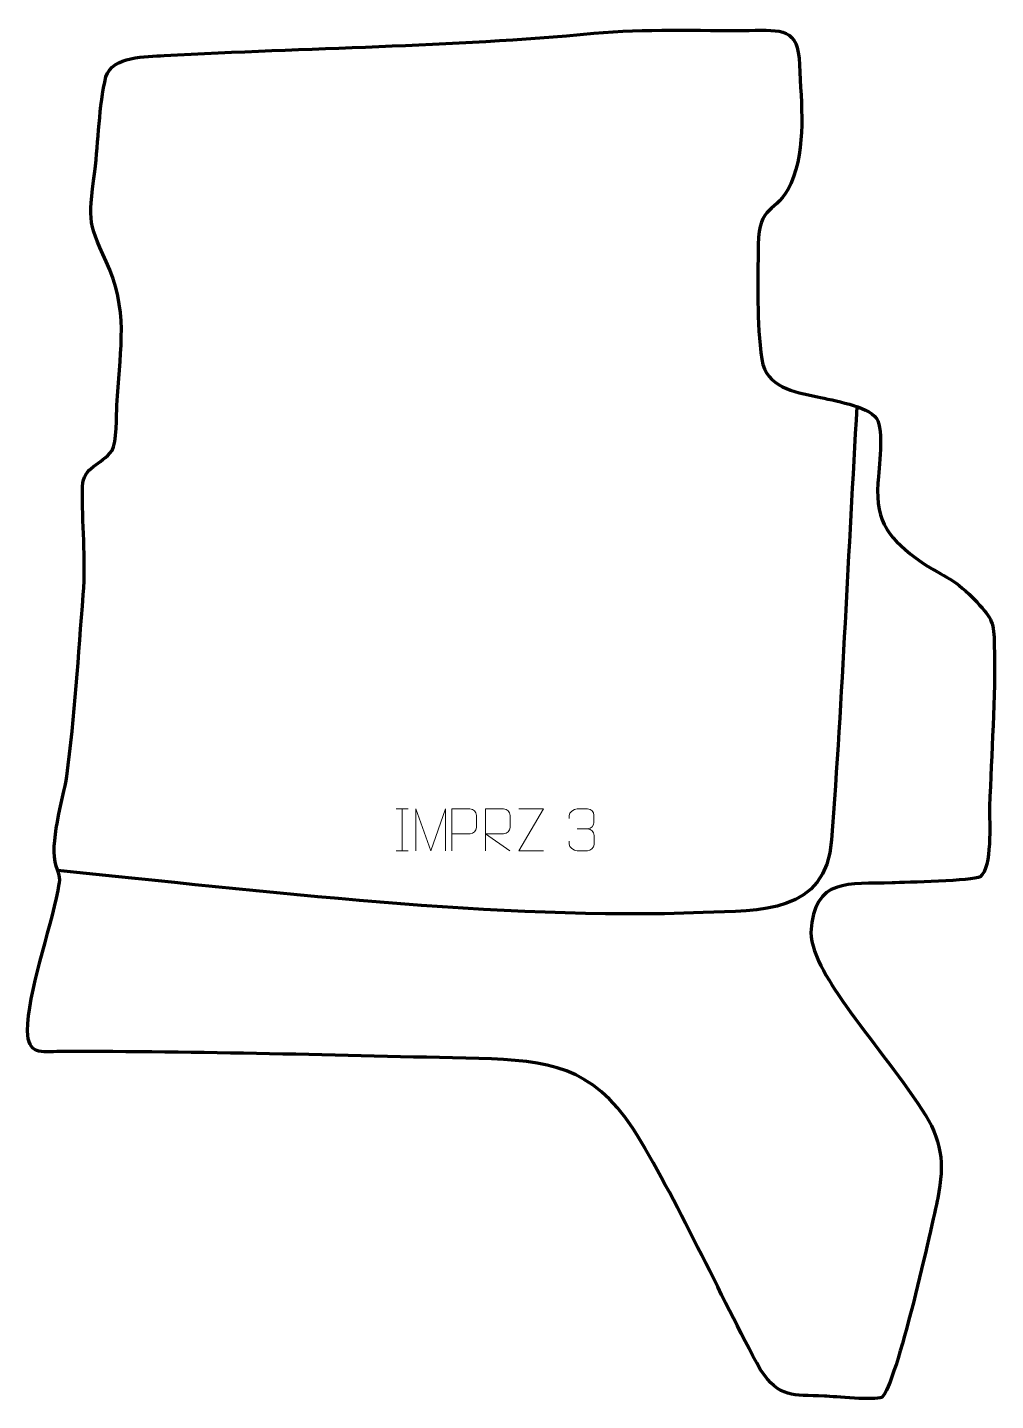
# Model space of a CAD drawing. Header units: millimetres. Extents: x -598 to -21, y 89 to 907.
import ezdxf

# ---------------------------------------------------------------- set-up
doc = ezdxf.new("R2010")
doc.units = ezdxf.units.MM
doc.header["$MEASUREMENT"] = 0
doc.layers.add('layer 1', color=7, linetype='Continuous', plot=False)
doc.layers.add('layer 2', color=7, linetype='Continuous')
doc.layers.add('layer 3', color=7, linetype='Continuous')

msp = doc.modelspace()

# ---------------------------------------------------------------- linework, layer by layer
at = {"layer": 'layer 1', "color": 250, "lineweight": 9}
for points in [[(-377.927, 441.7737), (-377.927, 441.7737), (-370.7589, 441.7737), (-370.7589, 441.7737)], [(-374.343, 441.7737), (-374.343, 441.7737), (-374.343, 416.8202), (-374.343, 416.8202)], [(-269.9976, 429.8442), (-269.9976, 429.8442), (-263.8012, 429.8442), (-263.8012, 429.8442)], [(-377.927, 416.8202), (-377.927, 416.8202), (-370.7589, 416.8202), (-370.7589, 416.8202)]]:
    msp.add_open_spline(points, degree=3, dxfattribs=at)
for points, knots in [([(-366.1854, 416.818), (-366.1854, 416.818), (-366.1854, 441.7759), (-366.1854, 441.7759), (-366.1854, 441.7759), (-366.1854, 441.7759), (-357.2603, 416.818), (-357.2603, 416.818), (-357.2603, 416.818), (-357.2603, 416.818), (-348.5004, 441.7754), (-348.5004, 441.7754), (-348.5004, 441.7754), (-348.5004, 441.7754), (-348.5004, 416.818), (-348.5004, 416.818)], [0, 0, 0, 0, 0.2, 0.2, 0.2, 0.2, 0.4, 0.4, 0.4, 0.4, 0.6, 0.6, 0.6, 0.6, 1, 1, 1, 1]), ([(-344.675, 416.8201), (-344.675, 416.8201), (-344.675, 441.7737), (-344.675, 441.7737), (-344.675, 441.7737), (-341.08, 441.7737), (-337.4847, 441.7737), (-333.8893, 441.7737), (-333.8893, 441.7737), (-331.5641, 441.7358), (-330.0067, 440.2457), (-330.0109, 437.8796), (-330.0109, 437.8796), (-330.0113, 435.8439), (-330.0113, 432.7846), (-330.0109, 430.7486), (-330.0109, 430.7486), (-330.0174, 428.8732), (-331.8296, 426.9313), (-333.8392, 426.9122), (-333.8392, 426.9122), (-333.8392, 426.9122), (-344.675, 426.9122), (-344.675, 426.9122)], [0, 0, 0, 0, 0.14285714, 0.14285714, 0.14285714, 0.14285714, 0.28571429, 0.28571429, 0.28571429, 0.28571429, 0.42857143, 0.42857143, 0.42857143, 0.42857143, 0.57142857, 0.57142857, 0.57142857, 0.57142857, 0.71428571, 0.71428571, 0.71428571, 0.71428571, 1, 1, 1, 1]), ([(-324.6749, 416.8202), (-324.6749, 416.8202), (-324.6749, 441.7737), (-324.6749, 441.7737), (-324.6749, 441.7737), (-321.0801, 441.7737), (-317.4846, 441.7737), (-313.8894, 441.7737), (-313.8894, 441.7737), (-311.5641, 441.736), (-310.0068, 440.246), (-310.0109, 437.8796), (-310.0109, 437.8796), (-310.0113, 435.8441), (-310.0113, 432.7847), (-310.0109, 430.7487), (-310.0109, 430.7487), (-310.0174, 428.8732), (-311.8297, 426.9314), (-313.8392, 426.9123), (-313.8392, 426.9123), (-313.8392, 426.9123), (-324.6749, 426.9123), (-324.6749, 426.9123), (-324.6749, 426.9123), (-324.6749, 426.9123), (-310.0202, 416.8202), (-310.0202, 416.8202)], [0, 0, 0, 0, 0.125, 0.125, 0.125, 0.125, 0.25, 0.25, 0.25, 0.25, 0.375, 0.375, 0.375, 0.375, 0.5, 0.5, 0.5, 0.5, 0.625, 0.625, 0.625, 0.625, 0.75, 0.75, 0.75, 0.75, 1, 1, 1, 1]), ([(-290.0454, 416.8182), (-290.0454, 416.8182), (-304.6644, 416.8182), (-304.6644, 416.8182), (-304.6644, 416.8182), (-304.6644, 416.8182), (-290.0211, 441.7756), (-290.0211, 441.7756), (-290.0211, 441.7756), (-290.0211, 441.7756), (-304.6644, 441.7756), (-304.6644, 441.7756)], [0, 0, 0, 0, 0.25, 0.25, 0.25, 0.25, 0.5, 0.5, 0.5, 0.5, 1, 1, 1, 1]), ([(-274.7073, 436.0894), (-274.7073, 436.0894), (-274.7073, 437.9466), (-274.7073, 437.9466), (-274.7073, 437.9466), (-274.7216, 439.6885), (-272.0571, 441.8066), (-269.998, 441.7839), (-269.998, 441.7839), (-267.9339, 441.7839), (-265.8699, 441.7839), (-263.8062, 441.7839), (-263.8062, 441.7839), (-261.6117, 441.7927), (-260.0134, 439.9459), (-259.969, 438.0338), (-259.969, 438.0338), (-259.9694, 436.5987), (-259.9694, 435.1636), (-259.969, 433.7281), (-259.969, 433.7281), (-260.0176, 432.0746), (-261.6202, 429.8446), (-263.8185, 429.8546), (-263.8185, 429.8546), (-261.6148, 429.8434), (-260.0068, 428.0402), (-259.9528, 425.9807), (-259.9528, 425.9807), (-259.9532, 424.196), (-259.9532, 422.4113), (-259.9528, 420.6262), (-259.9528, 420.6262), (-259.9427, 418.5648), (-261.9976, 416.8017), (-263.8185, 416.8098), (-263.8185, 416.8098), (-265.8838, 416.8101), (-267.949, 416.8101), (-270.0146, 416.8098), (-270.0146, 416.8098), (-272.1832, 416.8213), (-274.7142, 419.2215), (-274.7328, 420.6833), (-274.7328, 420.6833), (-274.7328, 420.6833), (-274.7328, 422.5919), (-274.7328, 422.5919)], [0, 0, 0, 0, 0.07692308, 0.07692308, 0.07692308, 0.07692308, 0.15384615, 0.15384615, 0.15384615, 0.15384615, 0.23076923, 0.23076923, 0.23076923, 0.23076923, 0.30769231, 0.30769231, 0.30769231, 0.30769231, 0.38461538, 0.38461538, 0.38461538, 0.38461538, 0.46153846, 0.46153846, 0.46153846, 0.46153846, 0.53846154, 0.53846154, 0.53846154, 0.53846154, 0.61538462, 0.61538462, 0.61538462, 0.61538462, 0.69230769, 0.69230769, 0.69230769, 0.69230769, 0.76923077, 0.76923077, 0.76923077, 0.76923077, 0.84615385, 0.84615385, 0.84615385, 0.84615385, 1, 1, 1, 1])]:
    msp.add_open_spline(points, degree=3, knots=knots, dxfattribs=at)
at = {"layer": 'layer 2', "color": 140, "lineweight": 158}
msp.add_open_spline([(-103.3287, 681.442), (-108.3962, 595.6832), (-112.0213, 508.956), (-118.3415, 423.3982), (-118.3415, 423.3982), (-121.6132, 379.1073), (-161.1796, 381.2908), (-194.992, 379.9781), (-194.992, 379.9781), (-315.8716, 375.2851), (-459.0436, 392.9042), (-579.5075, 405.1281)], degree=3, knots=[0, 0, 0, 0, 0.25, 0.25, 0.25, 0.25, 0.5, 0.5, 0.5, 0.5, 1, 1, 1, 1], dxfattribs=at)
at = {"layer": 'layer 3', "color": 242, "lineweight": 158}
msp.add_open_spline([(-260.1394, 903.8294), (-346.2535, 895.5704), (-430.0576, 895.4441), (-516.1686, 890.5147), (-516.1686, 890.5147), (-526.5411, 890.0004), (-547.0524, 890.1469), (-550.7623, 877.9109), (-550.7623, 877.9109), (-555.1406, 860.4906), (-555.0532, 839.6655), (-557.468, 821.4315), (-557.468, 821.4315), (-561.6037, 790.2006), (-561.286, 791.2633), (-548.4406, 762.8148), (-548.4406, 762.8148), (-537.087, 734.5776), (-543.0126, 711.4291), (-544.2412, 682.3686), (-544.2412, 682.3686), (-544.4801, 676.7194), (-544.4183, 659.6217), (-547.1702, 655.3018), (-547.1702, 655.3018), (-553.539, 646.569), (-564.3829, 645.6074), (-564.7633, 633.8479), (-564.7633, 633.8479), (-565.2556, 611.6403), (-562.4643, 591.9389), (-564.306, 569.2205), (-564.306, 569.2205), (-567.2001, 533.6915), (-569.403, 496.561), (-574.0881, 461.3323), (-574.0881, 461.3323), (-576.3198, 447.3658), (-584.7691, 420.5363), (-580.4201, 407.7629), (-580.4201, 407.7629), (-577.9581, 400.5318), (-577.8317, 401.6562), (-579.2783, 393.2019), (-579.2783, 393.2019), (-583.9585, 369.4522), (-597.3437, 331.6441), (-597.5649, 309.5898), (-597.5649, 309.5898), (-597.173, 295.1048), (-589.8624, 297.1678), (-577.8481, 297.2247), (-577.8481, 297.2247), (-495.0266, 297.388), (-411.4883, 294.9421), (-328.638, 293.0787), (-328.638, 293.0787), (-287.2425, 291.9824), (-261.1277, 288.2881), (-236.6581, 251.2875), (-236.6581, 251.2875), (-211.2811, 210.7156), (-184.7584, 151.7229), (-160.7655, 107.6035), (-160.7655, 107.6035), (-148.8576, 90.4499), (-142.0355, 92.9679), (-122.6575, 91.9737), (-122.6575, 91.9737), (-116.2134, 91.6321), (-92.9475, 89.337), (-88.4561, 91.1768), (-88.4561, 91.1768), (-79.7305, 98.3746), (-58.1674, 194.9776), (-55.1234, 209.8366), (-55.1234, 209.8366), (-50.8186, 230.8497), (-52.7585, 244.7297), (-64.544, 262.7216), (-64.544, 262.7216), (-78.853, 284.2566), (-94.9049, 303.7542), (-109.8982, 324.6385), (-109.8982, 324.6385), (-117.6395, 335.7535), (-130.7945, 354.4863), (-130.6515, 368.2209), (-130.6515, 368.2209), (-128.6146, 401.4277), (-108.4305, 396.7228), (-82.3059, 397.6986), (-82.3059, 397.6986), (-74.2705, 398.004), (-34.0754, 398.8827), (-29.8756, 401.3385), (-29.8756, 401.3385), (-22.5273, 406.9223), (-24.4295, 433.6897), (-24.2011, 443.1196), (-24.2011, 443.1196), (-23.1843, 474.8668), (-20.675, 507.9893), (-21.4227, 539.6123), (-21.4227, 539.6123), (-21.7344, 552.7936), (-22.3441, 554.6951), (-31.9013, 565.0365), (-31.9013, 565.0365), (-44.8992, 579.1008), (-50.2514, 579.1854), (-64.8204, 588.6694), (-64.8204, 588.6694), (-83.9774, 602.8418), (-92.1562, 611.7053), (-90.8179, 635.7865), (-90.8179, 635.7865), (-90.2999, 645.1064), (-87.0233, 667.086), (-91.5882, 674.3917), (-91.5882, 674.3917), (-97.3578, 682.0713), (-117.2911, 684.992), (-126.8577, 687.2487), (-126.8577, 687.2487), (-141.025, 690.4338), (-157.1743, 692.7202), (-160.045, 709.6061), (-160.045, 709.6061), (-163.0067, 731.5809), (-162.3249, 755.683), (-162.1092, 777.9222), (-162.1092, 777.9222), (-161.8735, 802.212), (-151.5643, 795.7326), (-142.6354, 814.0741), (-142.6354, 814.0741), (-133.1515, 836.8766), (-136.6264, 861.1406), (-137.509, 885.1214), (-137.509, 885.1214), (-138.3248, 907.2861), (-147.8508, 905.7322), (-167.4085, 905.5463), (-167.4085, 905.5463), (-198.3221, 905.2524), (-229.3119, 906.6265), (-260.1394, 903.8294)], degree=3, knots=[0, 0, 0, 0, 0.02631579, 0.02631579, 0.02631579, 0.02631579, 0.05263158, 0.05263158, 0.05263158, 0.05263158, 0.07894737, 0.07894737, 0.07894737, 0.07894737, 0.10526316, 0.10526316, 0.10526316, 0.10526316, 0.13157895, 0.13157895, 0.13157895, 0.13157895, 0.15789474, 0.15789474, 0.15789474, 0.15789474, 0.18421053, 0.18421053, 0.18421053, 0.18421053, 0.21052632, 0.21052632, 0.21052632, 0.21052632, 0.23684211, 0.23684211, 0.23684211, 0.23684211, 0.26315789, 0.26315789, 0.26315789, 0.26315789, 0.28947368, 0.28947368, 0.28947368, 0.28947368, 0.31578947, 0.31578947, 0.31578947, 0.31578947, 0.34210526, 0.34210526, 0.34210526, 0.34210526, 0.36842105, 0.36842105, 0.36842105, 0.36842105, 0.39473684, 0.39473684, 0.39473684, 0.39473684, 0.42105263, 0.42105263, 0.42105263, 0.42105263, 0.44736842, 0.44736842, 0.44736842, 0.44736842, 0.47368421, 0.47368421, 0.47368421, 0.47368421, 0.5, 0.5, 0.5, 0.5, 0.52631579, 0.52631579, 0.52631579, 0.52631579, 0.55263158, 0.55263158, 0.55263158, 0.55263158, 0.57894737, 0.57894737, 0.57894737, 0.57894737, 0.60526316, 0.60526316, 0.60526316, 0.60526316, 0.63157895, 0.63157895, 0.63157895, 0.63157895, 0.65789474, 0.65789474, 0.65789474, 0.65789474, 0.68421053, 0.68421053, 0.68421053, 0.68421053, 0.71052632, 0.71052632, 0.71052632, 0.71052632, 0.73684211, 0.73684211, 0.73684211, 0.73684211, 0.76315789, 0.76315789, 0.76315789, 0.76315789, 0.78947368, 0.78947368, 0.78947368, 0.78947368, 0.81578947, 0.81578947, 0.81578947, 0.81578947, 0.84210526, 0.84210526, 0.84210526, 0.84210526, 0.86842105, 0.86842105, 0.86842105, 0.86842105, 0.89473684, 0.89473684, 0.89473684, 0.89473684, 0.92105263, 0.92105263, 0.92105263, 0.92105263, 0.94736842, 0.94736842, 0.94736842, 0.94736842, 1, 1, 1, 1], dxfattribs=at)

doc.saveas('drawing.dxf')
